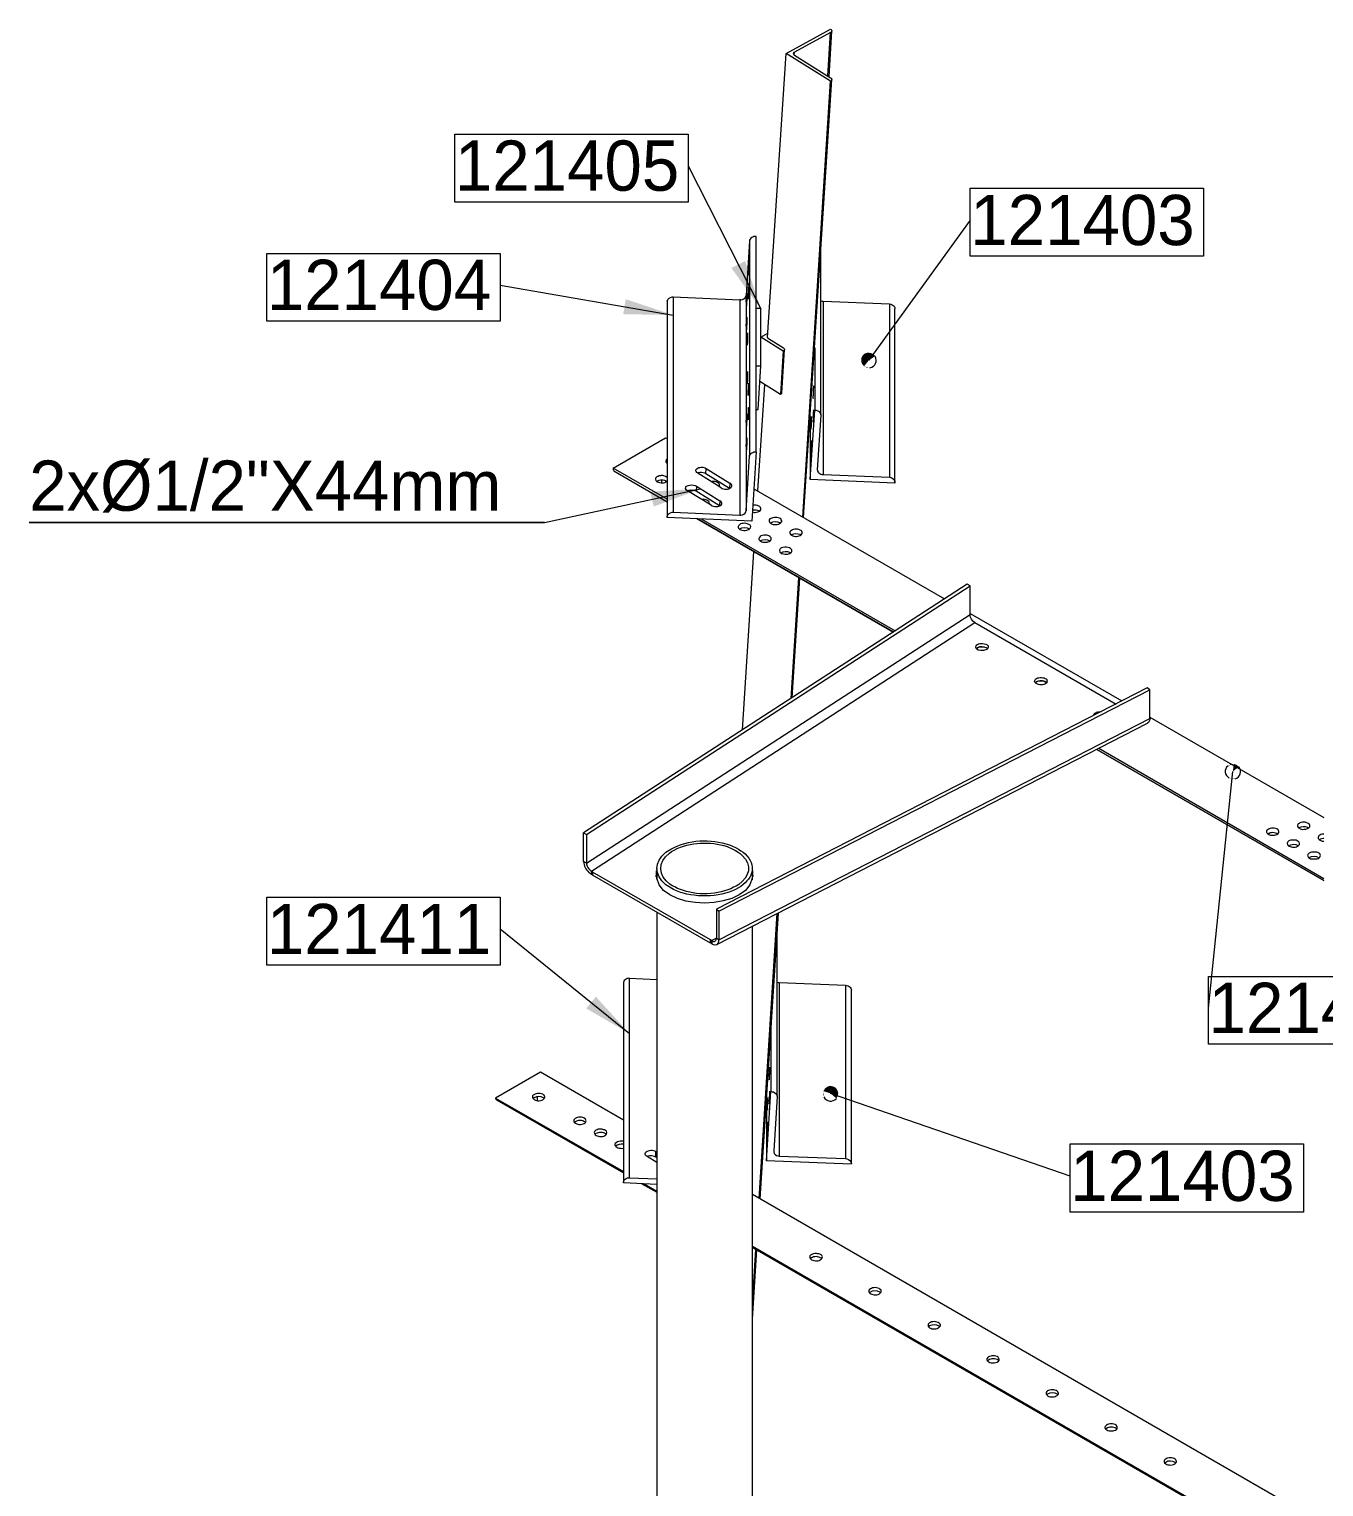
# Model space of a CAD drawing. Header units: inches. Extents: x -7660 to 802, y -193 to 3.
# Drawn here: x 777.935 to 781.316, y -109.325 to -105.517 of the extents above; entities that cross this region are included whole.
import ezdxf

# ---------------------------------------------------------------- set-up
doc = ezdxf.new("R2010")
doc.units = ezdxf.units.IN
doc.header["$MEASUREMENT"] = 0
for name, color, linetype in [('PDF_Geometry', 7, 'Continuous'), ('PDF_Solid Fills', 7, 'Continuous'), ('PDF_Text', 7, 'Continuous')]:
    doc.layers.add(name, color=color, linetype=linetype)
doc.styles.add('PDF Century Gothic', font='GOTHIC.TTF')

# ---------------------------------------------------------------- blocks, each defined once
blk = doc.blocks.new('FGDFH.5')
at = {"layer": 'PDF_Solid Fills', "lineweight": 5}
h = blk.add_hatch(color=7, dxfattribs=at)
h.paths.add_polyline_path([(3.6253, 4.2534), (3.6328, 4.2501), (3.6403, 4.2493)], flags=0)
h.paths.add_polyline_path([(3.6545, 4.2801), (3.6495, 4.2859), (3.642, 4.2884), (3.6345, 4.2893), (3.627, 4.2868), (3.6211, 4.2809), (3.6178, 4.2743), (3.6178, 4.2659), (3.6203, 4.2593), (3.6253, 4.2534), (3.6378, 4.2693)], flags=0)
h = blk.add_hatch(color=7, dxfattribs=at)
h.paths.add_polyline_path([(4.5936, 3.2118), (4.5853, 3.2109), (4.5786, 3.2068)], flags=0)
h.paths.add_polyline_path([(4.5819, 3.1743), (4.5894, 3.1718), (4.5969, 3.1726)], flags=0)
h.paths.add_polyline_path([(4.6069, 3.2043), (4.6011, 3.2093), (4.5936, 3.2118), (4.5911, 3.1918)], flags=0)
h = blk.add_hatch(color=7, dxfattribs=at)
h.paths.add_polyline_path([(3.5186, 2.3543), (3.5178, 2.3468), (3.5195, 2.3393)], flags=0)
h.paths.add_polyline_path([(3.5528, 2.3351), (3.5561, 2.3418), (3.5578, 2.3493), (3.5553, 2.3568), (3.5511, 2.3634), (3.5436, 2.3668), (3.5361, 2.3684), (3.5286, 2.3659), (3.5228, 2.3609), (3.5186, 2.3543), (3.5378, 2.3484)], flags=0)
at = {"layer": 'PDF_Geometry', "color": 7, "lineweight": 5}
for points in [[(3.4211, 5.0734), (3.5378, 5.1368)], [(3.5378, 5.1368), (3.5395, 5.1359), (3.5403, 5.1343), (3.5411, 5.1334), (3.5411, 5.1318), (3.5403, 5.1309), (3.5403, 5.1301), (3.5395, 5.1284), (3.5378, 5.1276), (3.4428, 5.0768), (3.4411, 5.0759), (3.4403, 5.0751), (3.4403, 5.0743), (3.4395, 5.0726), (3.4403, 5.0718), (3.4403, 5.0709), (3.4411, 5.0693), (3.4428, 5.0684), (3.5378, 5.0093)], [(3.5303, 5.0143), (3.5378, 5.1276)], [(3.5336, 5.0126), (3.5411, 5.1318)], [(3.3728, 4.3293), (3.4211, 5.0734)], [(3.5378, 5.0009), (3.4211, 5.0734)], [(3.442, 5.0693), (3.4428, 5.0768)], [(3.467, 3.8576), (3.5411, 5.0051)], [(3.5378, 5.0093), (3.5395, 5.0084), (3.5403, 5.0076), (3.5403, 5.0068), (3.5411, 5.0051), (3.5411, 5.0043), (3.5403, 5.0026), (3.5395, 5.0018), (3.5378, 5.0009)], [(3.4645, 3.8584), (3.5378, 5.0009)], [(3.1645, 4.7784), (3.3545, 4.4043)], [(3.9036, 4.6359), (3.6378, 4.2693)], [(3.3428, 4.0293), (3.3428, 4.5934), (3.337, 4.5934), (3.3336, 4.5918), (3.3311, 4.5909), (3.3286, 4.5893), (3.3253, 4.5843), (3.3253, 4.5818), (3.3253, 4.0176)], [(3.3253, 4.5818), (3.3161, 4.4393), (3.3161, 3.8751)], [(3.512, 4.1259), (3.512, 4.5584)], [(3.3228, 4.5243), (3.3236, 4.5251), (3.3236, 4.5118), (3.3228, 4.5084), (3.3228, 4.4959), (3.322, 4.4943), (3.322, 4.4926), (3.322, 4.4951), (3.322, 4.4976)], [(2.672, 4.4659), (3.1253, 4.3876)], [(3.1228, 4.4351), (3.1253, 4.4351), (3.1253, 3.8709)], [(3.1253, 4.4351), (3.2995, 4.4276)], [(3.3153, 4.4368), (3.3161, 4.4393)], [(3.3228, 4.4609), (3.3236, 4.4618), (3.3236, 4.4484), (3.3228, 4.4451), (3.3228, 4.4326), (3.322, 4.4309), (3.322, 4.4293), (3.322, 4.4318), (3.322, 4.4343)], [(3.1095, 4.4243), (3.1095, 4.4226), (3.1095, 3.8584)], [(3.3028, 4.4276), (3.2995, 4.4276), (3.2995, 3.8634)], [(3.3428, 4.4059), (3.3545, 4.4059)], [(3.3545, 4.2543), (3.3545, 4.4059)], [(3.512, 4.4251), (3.5145, 4.4243), (3.5178, 4.4243), (3.5178, 3.9701)], [(3.5178, 4.4243), (3.692, 4.4168), (3.692, 3.9626)], [(3.692, 4.4168), (3.6953, 4.4159)], [(3.7061, 4.4076), (3.7061, 4.4043)], [(3.7061, 3.9501), (3.7061, 4.4043)], [(3.317, 4.3509), (3.317, 4.3493), (3.317, 4.3518), (3.317, 4.3543)], [(3.3178, 4.3809), (3.3178, 4.3818), (3.3186, 4.3818), (3.3186, 4.3809)], [(3.4061, 4.1793), (3.407, 4.1801), (3.4145, 4.2943), (3.4136, 4.2934), (3.3545, 4.3301), (3.3736, 4.3401)], [(3.3728, 4.3301), (3.3728, 4.3284), (3.3753, 4.3259), (3.4144, 4.3018), (3.4161, 4.3001), (3.4169, 4.2984), (3.4169, 4.2968), (3.4144, 4.2943)], [(3.4136, 4.2934), (3.4061, 4.1793), (3.352, 4.2134)], [(3.407, 4.1801), (3.4086, 4.1809), (3.4095, 4.1818), (3.4095, 4.1834), (3.417, 4.2976)], [(3.4961, 4.3018), (3.4961, 4.1384)], [(3.3203, 4.2393), (3.3203, 4.2401), (3.3203, 4.2393)], [(3.3428, 4.2551), (3.3545, 4.2543)], [(3.3478, 4.1401), (3.3545, 4.2543)], [(3.3195, 4.2084), (3.3195, 4.2076), (3.3186, 4.2084), (3.3186, 4.2109), (3.3186, 4.2126)], [(3.3228, 4.2084), (3.3236, 4.2093), (3.3236, 4.1959), (3.3228, 4.1926), (3.3228, 4.1801), (3.322, 4.1784), (3.322, 4.1768), (3.322, 4.1801), (3.322, 4.1818)], [(3.347, 3.9268), (3.3653, 4.2051)], [(3.3178, 4.1284), (3.3178, 4.1293), (3.3186, 4.1293), (3.3186, 4.1284)], [(3.3228, 4.1451), (3.3236, 4.1459), (3.3236, 4.1443)], [(3.3428, 4.1401), (3.3478, 4.1401)], [(3.512, 4.1276), (3.512, 4.1251), (3.5028, 3.9826), (3.5036, 3.9809), (3.5036, 3.9784), (3.5053, 3.9759), (3.507, 3.9743), (3.512, 3.9709), (3.5145, 3.9701), (3.5178, 3.9701), (3.692, 3.9626), (3.6953, 3.9618), (3.6978, 3.9609), (3.7028, 3.9576), (3.7061, 3.9526), (3.7061, 3.9476), (3.4845, 3.9568), (3.4961, 4.1384), (3.4995, 4.1384)], [(3.317, 4.0984), (3.317, 4.0968), (3.317, 4.0993), (3.317, 4.1018)], [(3.322, 4.1143), (3.322, 4.1134), (3.322, 4.1168), (3.322, 4.1193)], [(3.4845, 4.1209), (3.4845, 3.9568)], [(3.4861, 4.0901), (3.4861, 4.0893), (3.487, 4.0893), (3.487, 4.0959), (3.4878, 4.0993)], [(3.4878, 4.1201), (3.4878, 4.1218), (3.4878, 4.1209)], [(2.9678, 3.9868), (3.1053, 4.0659), (3.1095, 4.0643)], [(3.4878, 4.0584), (3.4878, 4.0593), (3.4878, 4.0584)], [(3.3153, 3.8726), (3.3161, 3.8751), (3.3253, 4.0176), (3.3253, 4.0201), (3.3286, 4.0251), (3.3311, 4.0268), (3.3336, 4.0276), (3.337, 4.0293), (3.3428, 4.0293), (3.3311, 3.8476), (3.1095, 3.8576), (3.1095, 3.8601)], [(3.1095, 3.9051), (2.9678, 3.9868), (2.9678, 3.9826), (2.9686, 3.9809), (2.9703, 3.9793), (3.1095, 3.8984)], [(3.1095, 4.0101), (3.1078, 4.0093), (3.107, 4.0076), (3.1061, 4.0051), (3.1061, 4.0034), (3.107, 4.0018), (3.1086, 3.9993), (3.1095, 3.9993)], [(3.1895, 3.9734), (3.187, 3.9751), (3.1853, 3.9776), (3.1845, 3.9793), (3.1845, 3.9818), (3.1853, 3.9834), (3.187, 3.9851), (3.192, 3.9884), (3.1953, 3.9884), (3.1986, 3.9893), (3.2028, 3.9893), (3.2095, 3.9876), (3.212, 3.9859)], [(3.1911, 3.9743), (3.1895, 3.9734)], [(3.2511, 3.9351), (3.1895, 3.9734)], [(3.1928, 3.9709), (3.1928, 3.9743)], [(3.2728, 3.9334), (3.2111, 3.9718), (3.2086, 3.9734)], [(3.2111, 3.9718), (3.212, 3.9859), (3.2736, 3.9476)], [(3.0803, 3.9543), (3.0836, 3.9509)], [(3.082, 3.9518), (3.0836, 3.9526), (3.0861, 3.9543), (3.0886, 3.9551), (3.092, 3.9559), (3.0995, 3.9559), (3.1028, 3.9551), (3.1053, 3.9543), (3.1078, 3.9526), (3.1086, 3.9518)], [(3.0886, 3.9668), (3.0861, 3.9651), (3.0836, 3.9643)], [(3.0836, 3.9509), (3.087, 3.9501), (3.0895, 3.9493), (3.0936, 3.9484), (3.1003, 3.9484), (3.1036, 3.9493), (3.1086, 3.9526), (3.1095, 3.9526)], [(3.0953, 3.9484), (3.0953, 3.9559)], [(3.1095, 3.9626), (3.1078, 3.9634), (3.1053, 3.9651)], [(3.1828, 3.9409), (3.1861, 3.9393), (3.1853, 3.9259)], [(3.1861, 3.9393), (3.2478, 3.9009)], [(3.2453, 3.9384), (3.2461, 3.9384), (3.247, 3.9401), (3.247, 3.9443), (3.2453, 3.9468), (3.2436, 3.9484), (3.2411, 3.9493), (3.2378, 3.9509), (3.2345, 3.9518), (3.2278, 3.9518), (3.2253, 3.9509)], [(3.2511, 3.9351), (3.2536, 3.9334), (3.257, 3.9326), (3.2603, 3.9318), (3.2678, 3.9318), (3.2711, 3.9326), (3.2761, 3.9359), (3.2778, 3.9376), (3.2786, 3.9393), (3.2786, 3.9418), (3.2778, 3.9434), (3.2761, 3.9459), (3.2736, 3.9476), (3.2728, 3.9334)], [(2.7886, 3.8443), (3.197, 3.9326)], [(3.0978, 3.9059), (3.0978, 3.9051), (3.1095, 3.8984)], [(3.1628, 3.9276), (3.1603, 3.9293)], [(3.247, 3.8876), (3.1853, 3.9259), (3.182, 3.9268), (3.1786, 3.9284), (3.1753, 3.9284), (3.172, 3.9293), (3.1678, 3.9284), (3.1645, 3.9276), (3.1628, 3.9268)], [(3.2245, 3.8893), (3.1628, 3.9276)], [(3.1661, 3.9251), (3.1661, 3.9284)], [(3.2195, 3.8926), (3.2195, 3.8934), (3.2203, 3.8959), (3.2186, 3.8993), (3.2136, 3.9026), (3.2111, 3.9034), (3.2045, 3.9051), (3.2003, 3.9043), (3.1995, 3.9043)], [(3.2245, 3.8893), (3.2278, 3.8876), (3.2311, 3.8868), (3.2345, 3.8859), (3.242, 3.8859), (3.2453, 3.8868), (3.2478, 3.8876), (3.2503, 3.8893), (3.252, 3.8909), (3.2528, 3.8934), (3.2528, 3.8951), (3.252, 3.8976), (3.2503, 3.8993), (3.2478, 3.9009), (3.247, 3.8876)], [(3.337, 3.9326), (3.8361, 3.6443)], [(3.1228, 3.8709), (3.1253, 3.8709), (3.2995, 3.8634), (3.3028, 3.8634)], [(3.3328, 3.8709), (3.3336, 3.8709), (3.337, 3.8701), (3.3403, 3.8701), (3.347, 3.8718), (3.3495, 3.8726), (3.352, 3.8743), (3.3553, 3.8776), (3.3553, 3.8801), (3.3545, 3.8818), (3.3536, 3.8843), (3.352, 3.8859), (3.3495, 3.8868), (3.3461, 3.8884), (3.3428, 3.8893), (3.3361, 3.8893), (3.3336, 3.8884)], [(3.3336, 3.8776), (3.3428, 3.8776), (3.3461, 3.8768), (3.3495, 3.8759), (3.352, 3.8743)], [(1.4386, 3.8443), (2.7886, 3.8443), (1.4386, 3.8443)], [(3.1986, 3.8534), (3.707, 3.5601)], [(3.327, 3.8368), (3.322, 3.8401), (3.3195, 3.8409), (3.3161, 3.8418), (3.312, 3.8426), (3.3086, 3.8418), (3.3053, 3.8418), (3.302, 3.8409), (3.2995, 3.8393), (3.2961, 3.8359), (3.2953, 3.8334), (3.2953, 3.8318), (3.2961, 3.8293), (3.2978, 3.8276), (3.3003, 3.8259), (3.3028, 3.8251), (3.3061, 3.8243)], [(3.2986, 3.8276), (3.2995, 3.8276)], [(3.3245, 3.8276), (3.3253, 3.8276)], [(3.3803, 3.8426), (3.3811, 3.8434)], [(3.4036, 3.8443), (3.4061, 3.8434), (3.4061, 3.8426)], [(3.3528, 3.7959), (3.3536, 3.7968)], [(3.3786, 3.7959), (3.3795, 3.7959)], [(3.4336, 3.8118), (3.4353, 3.8126)], [(3.4578, 3.8134), (3.4603, 3.8118)], [(3.307, 3.3009), (3.337, 3.7676)], [(3.4045, 3.7668), (3.4061, 3.7651), (3.4086, 3.7634), (3.4111, 3.7626), (3.4178, 3.7609), (3.4253, 3.7609), (3.4278, 3.7618), (3.4311, 3.7634), (3.4336, 3.7651), (3.4353, 3.7668), (3.4361, 3.7684), (3.4361, 3.7726), (3.4328, 3.7759), (3.4303, 3.7776)], [(3.407, 3.7651), (3.4078, 3.7651)], [(3.4303, 3.7668), (3.4328, 3.7651)], [(2.8986, 3.0268), (3.9028, 3.6784), (3.8953, 3.6826), (2.8903, 3.0309)], [(2.8986, 2.9518), (3.9028, 3.6034), (3.9028, 3.6784)], [(3.4345, 3.3834), (3.4545, 3.6993)], [(3.437, 3.3851), (3.457, 3.6984)], [(3.9028, 3.6059), (4.3003, 3.3768)], [(3.9153, 3.5826), (3.9103, 3.5859), (3.9069, 3.5909), (3.9036, 3.5976), (3.9028, 3.6034)], [(3.2269, 2.7401), (3.2236, 2.7426), (3.2236, 2.7509), (3.2228, 2.7509), (2.9144, 2.9284), (2.9153, 2.9293), (2.9111, 2.9309), (3.9153, 3.5826), (4.2853, 3.3684)], [(3.9486, 3.5134), (3.9469, 3.5118), (3.9444, 3.5109), (3.9411, 3.5093), (3.9378, 3.5084), (3.9311, 3.5084), (3.9244, 3.5101), (3.9194, 3.5134), (3.9178, 3.5168), (3.9178, 3.5193), (3.9186, 3.5209), (3.9203, 3.5234), (3.9228, 3.5243), (3.9253, 3.5259), (3.9286, 3.5268)], [(3.9194, 3.5134), (3.9203, 3.5143), (3.9228, 3.5159)], [(3.922, 3.5159), (3.9195, 3.5143), (3.9195, 3.5134)], [(3.9228, 3.5159), (3.9253, 3.5176), (3.9286, 3.5184), (3.9386, 3.5184), (3.9419, 3.5176), (3.9453, 3.5168), (3.9478, 3.5151), (3.9486, 3.5134)], [(3.9486, 3.5134), (3.947, 3.5151)], [(4.3669, 3.4109), (3.2386, 2.8309), (3.2453, 2.8259), (4.3736, 3.4059)], [(4.0744, 3.4243), (4.0744, 3.4251), (4.0769, 3.4268)], [(4.1036, 3.4243), (4.1011, 3.4259), (4.0986, 3.4276), (4.0961, 3.4284), (4.0928, 3.4293), (4.0853, 3.4293), (4.082, 3.4284), (4.0795, 3.4276), (4.0761, 3.4268), (4.0745, 3.4251), (4.0745, 3.4243)], [(4.0769, 3.4268), (4.0794, 3.4284), (4.0828, 3.4293), (4.0936, 3.4293), (4.0969, 3.4284), (4.0994, 3.4268), (4.1019, 3.4259), (4.1036, 3.4243)], [(4.3736, 3.3309), (4.3736, 3.4059), (4.3669, 3.4109)], [(3.2453, 2.8259), (3.2453, 2.7509), (4.3736, 3.3309)], [(4.2269, 3.3393), (4.2269, 3.3409), (4.2278, 3.3426), (4.2294, 3.3443), (4.2319, 3.3459)], [(4.2319, 3.3459), (4.2344, 3.3476), (4.2378, 3.3484), (4.2411, 3.3484), (4.2444, 3.3493), (4.2461, 3.3484)], [(4.3736, 3.3309), (4.3736, 3.3268), (4.3703, 3.3201), (4.3678, 3.3184)], [(4.3736, 3.3343), (4.8295, 3.0709)], [(3.2395, 2.7384), (4.3678, 3.3184)], [(4.2403, 3.2526), (4.8295, 2.9118)], [(4.5278, 2.5718), (4.5911, 3.1918)], [(4.7911, 3.0543), (4.7895, 3.0559), (4.787, 3.0568), (4.7836, 3.0584), (4.7803, 3.0593), (4.7736, 3.0593), (4.767, 3.0576), (4.7645, 3.0559), (4.762, 3.0543), (4.7611, 3.0526), (4.7603, 3.0501), (4.7603, 3.0484), (4.7611, 3.0468), (4.7628, 3.0443), (4.7653, 3.0434), (4.7678, 3.0418), (4.7711, 3.0409)], [(4.682, 3.0284), (4.6836, 3.0293), (4.6861, 3.0301), (4.6886, 3.0318), (4.6928, 3.0318), (4.6961, 3.0326), (4.7061, 3.0301), (4.7086, 3.0284)], [(4.7636, 3.0443), (4.7645, 3.0451)], [(4.787, 3.0459), (4.7895, 3.0443)], [(4.8295, 3.0276), (4.8278, 3.0276)], [(3.1061, 2.9801), (3.1194, 2.9884)], [(3.1153, 2.9776), (3.1211, 2.9818), (3.1278, 2.9859)], [(3.2669, 2.9951), (3.2819, 2.9884), (3.2886, 2.9851), (3.2953, 2.9809), (3.3011, 2.9768), (3.3061, 2.9718)], [(3.2728, 2.9993), (3.2811, 2.9959), (3.2886, 2.9926), (3.2961, 2.9884), (3.3028, 2.9843), (3.3086, 2.9801), (3.3136, 2.9759)], [(4.7345, 2.9993), (4.7378, 2.9959), (4.7411, 2.9951), (4.7436, 2.9943), (4.747, 2.9934), (4.7545, 2.9934), (4.7578, 2.9943), (4.7628, 2.9976), (4.7645, 2.9993), (4.7653, 3.0009), (4.7661, 3.0034), (4.7645, 3.0068), (4.7595, 3.0101)], [(4.7361, 2.9976), (4.737, 2.9976)], [(4.762, 2.9976), (4.7628, 2.9976)], [(4.817, 3.0134), (4.8195, 3.0118)], [(4.8178, 3.0126), (4.8186, 3.0134), (4.8211, 3.0151), (4.8245, 3.0159), (4.8278, 3.0168), (4.8295, 3.0168)], [(4.8195, 3.0118), (4.822, 3.0109), (4.8253, 3.0093), (4.8295, 3.0093)], [(2.8903, 2.9559), (2.8911, 2.9518)], [(2.8986, 2.9518), (2.8986, 2.9493)], [(4.7903, 2.9659), (4.7911, 2.9668)], [(4.8161, 2.9659), (4.817, 2.9659)], [(2.9078, 2.9251), (2.9111, 2.9226)], [(2.9086, 2.9326), (2.9111, 2.9309)], [(2.9111, 2.9309), (2.9111, 2.9226)], [(2.9111, 2.9226), (2.9144, 2.9209)], [(2.9144, 2.9284), (2.9144, 2.9201)], [(3.2228, 2.7418), (2.9144, 2.9201)], [(3.0811, 2.9159), (3.0811, 2.9168), (3.0819, 2.9226), (3.0828, 2.9243)], [(3.0819, 2.9318), (3.0828, 2.9326)], [(3.0828, 2.9376), (3.0828, 2.9076)], [(3.3328, 2.9076), (3.3328, 2.9376)], [(3.3328, 2.9326), (3.3328, 2.9318)], [(3.3328, 2.9243), (3.3328, 2.9226), (3.3336, 2.9168), (3.3344, 2.9159)], [(3.1344, 2.8793), (3.1261, 2.8826), (3.1061, 2.8951)], [(3.1444, 2.8826), (3.1369, 2.8851), (3.1294, 2.8893), (3.1228, 2.8926), (3.1169, 2.8968)], [(3.2969, 2.8959), (3.2903, 2.8918), (3.2836, 2.8884)], [(3.3028, 2.8909), (3.2961, 2.8868), (3.2886, 2.8826)], [(3.2386, 2.8309), (3.2386, 2.7559), (3.2453, 2.7509)], [(3.0828, 2.8226), (3.0828, -0.6182)], [(3.3503, 2.0734), (3.3978, 2.8201)], [(3.3528, 2.0718), (3.4011, 2.8209)], [(2.672, 2.7793), (3.0111, 2.5051)], [(3.2236, 2.7426), (3.2228, 2.7418), (3.2228, 2.7509)], [(3.2236, 2.7509), (3.2269, 2.7493), (3.2294, 2.7476), (3.2311, 2.7468), (3.2336, 2.7468), (3.2353, 2.7476), (3.2361, 2.7493), (3.2378, 2.7509), (3.2378, 2.7526), (3.2386, 2.7559)], [(3.2386, 2.7551), (3.227, 2.7493)], [(3.2453, 2.7476), (3.2453, 2.7509)], [(3.3328, -0.6182), (3.3328, 2.7859)], [(3.3978, 2.3409), (3.3978, 2.7734)], [(3.2269, 2.7493), (3.2269, 2.7401)], [(3.2269, 2.7401), (3.2303, 2.7384)], [(3.0111, 2.1276), (3.0111, 2.6501), (3.0078, 2.6493), (3.0045, 2.6493), (2.997, 2.6443), (2.9953, 2.6393), (2.9953, 2.6376), (2.9953, 2.1151)], [(3.0111, 2.6501), (3.0828, 2.6468)], [(3.3978, 2.6401), (3.4003, 2.6393), (3.4028, 2.6393), (3.4028, 2.1843)], [(3.4028, 2.6393), (3.577, 2.6318), (3.577, 2.1776)], [(4.5278, 2.6551), (5.1386, 2.6551)], [(4.5278, 2.4776), (4.5278, 2.6551)], [(3.577, 2.6318), (3.5836, 2.6301), (3.5886, 2.6268), (3.5903, 2.6243), (3.592, 2.6193)], [(3.592, 2.1651), (3.592, 2.6193)], [(4.5278, 2.5718), (4.5278, 2.5718)], [(3.3811, 2.5168), (3.3811, 2.3534), (3.3845, 2.3526), (3.3878, 2.3526), (3.3953, 2.3476), (3.397, 2.3451), (3.3978, 2.3426), (3.3978, 2.3401), (3.3886, 2.1976), (3.3886, 2.1951)], [(5.1386, 2.4776), (4.5278, 2.4776)], [(3.3786, 2.4151), (3.3786, 2.4168), (3.3786, 2.4159), (3.3778, 2.4143), (3.3778, 2.4051), (3.377, 2.4018), (3.377, 2.3843), (3.377, 2.3851), (3.3778, 2.3868), (3.3778, 2.3909), (3.3778, 2.3943)], [(2.9953, 2.2784), (2.7778, 2.4043), (2.6603, 2.3359), (2.9953, 2.1434)], [(2.6603, 2.3359), (2.6603, 2.3351), (2.6611, 2.3334), (2.6628, 2.3318), (2.9953, 2.1401)], [(2.7611, 2.3368), (2.7586, 2.3351)], [(2.7703, 2.3293), (2.7703, 2.3401)], [(2.7878, 2.3351), (2.7861, 2.3368)], [(3.592, 2.1651), (3.5911, 2.1626), (3.3695, 2.1718), (3.3811, 2.3534)], [(3.3695, 2.3351), (3.3695, 2.1718)], [(3.3736, 2.3351), (3.3736, 2.3368), (3.3728, 2.3351)], [(3.3786, 2.3534), (3.3786, 2.3543), (3.3786, 2.3526), (3.3778, 2.3509), (3.3778, 2.3426), (3.377, 2.3384), (3.377, 2.3209), (3.377, 2.3218), (3.3778, 2.3234), (3.3778, 2.3284), (3.3778, 2.3309)], [(4.1653, 2.1318), (3.5378, 2.3484)], [(3.372, 2.3051), (3.372, 2.3043), (3.372, 2.3059), (3.3728, 2.3084), (3.3728, 2.3109), (3.3728, 2.3143)], [(2.772, 2.2684), (2.7728, 2.2684), (2.9953, 2.1401)], [(2.8961, 2.2726), (2.8936, 2.2743), (2.8911, 2.2751), (2.8886, 2.2768), (2.8853, 2.2776), (2.8778, 2.2776), (2.8745, 2.2768), (2.872, 2.2759), (2.8686, 2.2743), (2.867, 2.2726)], [(3.3736, 2.2718), (3.3736, 2.2734), (3.3728, 2.2726)], [(2.9503, 2.2409), (2.9453, 2.2443), (2.9428, 2.2451), (2.9395, 2.2459), (2.932, 2.2459), (2.9286, 2.2451), (2.9261, 2.2443), (2.9228, 2.2434), (2.9203, 2.2409)], [(2.9953, 2.2226), (2.9936, 2.2234), (2.9861, 2.2234), (2.9828, 2.2226), (2.9795, 2.2218), (2.977, 2.2201), (2.9736, 2.2168), (2.9728, 2.2151), (2.9728, 2.2126), (2.9745, 2.2109), (2.9753, 2.2093), (2.9778, 2.2076)], [(3.372, 2.2418), (3.372, 2.2409), (3.372, 2.2434), (3.3728, 2.2451), (3.3728, 2.2476), (3.3728, 2.2509)], [(2.9753, 2.2101), (2.9745, 2.2101)], [(2.9778, 2.2076), (2.9803, 2.2059), (2.9836, 2.2051), (2.987, 2.2051), (2.9911, 2.2043), (2.9945, 2.2051), (2.9953, 2.2051)], [(2.9953, 2.2143), (2.9936, 2.2151)], [(3.057, 2.1834), (3.0545, 2.1851), (3.0528, 2.1868), (3.052, 2.1893), (3.052, 2.1909), (3.0528, 2.1934), (3.0545, 2.1951), (3.057, 2.1968), (3.0636, 2.1984), (3.067, 2.1993), (3.0703, 2.1993), (3.0736, 2.1984), (3.077, 2.1976), (3.0803, 2.1959)], [(3.0586, 2.1843), (3.057, 2.1834)], [(3.0828, 2.1676), (3.057, 2.1834)], [(3.0595, 2.1818), (3.0603, 2.1834), (3.0595, 2.1843)], [(3.0828, 2.1793), (3.0795, 2.1818), (3.0761, 2.1834)], [(3.0795, 2.1818), (3.0803, 2.1959), (3.0828, 2.1943)], [(3.4003, 2.1851), (3.4028, 2.1843), (3.577, 2.1776), (3.5803, 2.1768)], [(2.9953, 2.1143), (2.9953, 2.1168), (2.997, 2.1218), (3.0045, 2.1268), (3.0078, 2.1268), (3.0111, 2.1276), (3.0828, 2.1243)], [(3.0828, 2.1101), (2.9953, 2.1143)], [(3.0495, 2.1118), (3.0828, 2.0926)], [(3.3328, 2.0843), (4.902, 1.1776)], [(3.3328, 1.9484), (4.902, 1.0426)], [(3.3328, 1.7968), (3.342, 1.9393)], [(3.3328, 1.7568), (3.3445, 1.9384)], [(3.5145, 1.9151), (3.5128, 1.9168), (3.5095, 1.9184), (3.507, 1.9193), (3.5036, 1.9201), (3.5003, 1.9209), (3.4961, 1.9201), (3.4928, 1.9201), (3.4903, 1.9184), (3.4878, 1.9176), (3.4853, 1.9159), (3.4853, 1.9151)], [(3.6403, 1.8268), (3.6395, 1.8259)], [(3.6686, 1.8259), (3.667, 1.8276)], [(3.797, 1.7393), (3.7945, 1.7376), (3.7945, 1.7368)], [(3.8236, 1.7368), (3.822, 1.7384)], [(3.9778, 1.6559), (3.9761, 1.6576), (3.9736, 1.6593), (3.9703, 1.6601), (3.967, 1.6609), (3.9603, 1.6609), (3.957, 1.6601), (3.9536, 1.6593), (3.9511, 1.6584), (3.9495, 1.6568), (3.9478, 1.6543), (3.947, 1.6526), (3.947, 1.6509), (3.9478, 1.6484), (3.9495, 1.6468), (3.952, 1.6451), (3.9545, 1.6434), (3.9578, 1.6426)], [(3.9778, 1.6476), (3.9761, 1.6493), (3.9736, 1.6509), (3.9703, 1.6518), (3.967, 1.6526), (3.9603, 1.6526), (3.957, 1.6518), (3.9536, 1.6509), (3.9511, 1.6493), (3.9495, 1.6476), (3.9486, 1.6476)], [(4.1061, 1.5601), (4.1036, 1.5584)], [(4.1328, 1.5584), (4.1311, 1.5601)], [(4.2869, 1.4693), (4.2853, 1.4709), (4.2828, 1.4726), (4.2794, 1.4734), (4.2761, 1.4743), (4.2694, 1.4743), (4.2661, 1.4734), (4.2628, 1.4726), (4.2603, 1.4709), (4.2586, 1.4693), (4.2578, 1.4693)], [(4.4153, 1.3818), (4.4128, 1.3801)], [(4.442, 1.3801), (4.4403, 1.3818)]]:
    blk.add_lwpolyline(points, dxfattribs=at)
for points in [[(2.5536, 4.6834), (2.5536, 4.8618), (3.1645, 4.8618), (3.1645, 4.6834)], [(3.9036, 4.5418), (3.9036, 4.7201), (4.5145, 4.7201), (4.5145, 4.5418)], [(2.0611, 4.3718), (2.0611, 4.5493), (2.672, 4.5493), (2.672, 4.3718)], [(3.4928, 4.1768), (3.4928, 4.1959), (3.4936, 4.1984), (3.4936, 4.2009), (3.4928, 4.2018), (3.4928, 4.2026), (3.4928, 4.1968), (3.492, 4.1934), (3.492, 4.1768), (3.4911, 4.1743), (3.4911, 4.1718), (3.492, 4.1701), (3.492, 4.1693), (3.492, 4.1734)], [(3.4928, 4.1134), (3.4928, 4.1334), (3.4936, 4.1359), (3.4936, 4.1376), (3.4928, 4.1384), (3.4928, 4.1393), (3.4928, 4.1334), (3.492, 4.1309), (3.492, 4.1134), (3.4911, 4.1109), (3.4911, 4.1093), (3.492, 4.1076), (3.492, 4.1068), (3.492, 4.1109)], [(3.3811, 3.8418), (3.3845, 3.8401), (3.387, 3.8393), (3.3978, 3.8393), (3.4011, 3.8401), (3.4036, 3.8418), (3.4061, 3.8426), (3.4078, 3.8451), (3.4095, 3.8468), (3.4095, 3.8484), (3.4086, 3.8509), (3.4078, 3.8526), (3.4061, 3.8543), (3.4036, 3.8559), (3.4003, 3.8568), (3.397, 3.8576), (3.3903, 3.8576), (3.3861, 3.8568), (3.3811, 3.8551), (3.3786, 3.8534), (3.377, 3.8509), (3.377, 3.8476), (3.3778, 3.8451)], [(1.4386, 3.8443), (2.7886, 3.8443), (1.4386, 3.8443), (2.7886, 3.8443)], [(3.702, 3.5568), (3.187, 3.8543)], [(3.4353, 3.8109), (3.4386, 3.8093), (3.4411, 3.8084), (3.4453, 3.8076), (3.4486, 3.8076), (3.452, 3.8084), (3.4553, 3.8093), (3.4578, 3.8101), (3.4603, 3.8118), (3.4636, 3.8151), (3.4636, 3.8176), (3.4628, 3.8193), (3.462, 3.8218), (3.4603, 3.8234), (3.4578, 3.8243), (3.4545, 3.8259), (3.4511, 3.8268), (3.4436, 3.8268), (3.4403, 3.8259), (3.4378, 3.8251), (3.4328, 3.8218), (3.4311, 3.8201), (3.4311, 3.8159), (3.432, 3.8143), (3.4336, 3.8118)], [(3.3545, 3.7951), (3.357, 3.7934), (3.3603, 3.7926), (3.3711, 3.7926), (3.3736, 3.7934), (3.377, 3.7943), (3.3795, 3.7959), (3.3811, 3.7976), (3.382, 3.8001), (3.382, 3.8043), (3.3786, 3.8076), (3.3761, 3.8093), (3.3736, 3.8101), (3.3703, 3.8109), (3.3628, 3.8109), (3.3595, 3.8101), (3.3561, 3.8093), (3.3536, 3.8076), (3.3503, 3.8043), (3.3495, 3.8026), (3.3495, 3.8001), (3.3503, 3.7984), (3.352, 3.7968)], [(4.0769, 3.4351), (4.0794, 3.4368), (4.0828, 3.4376), (4.0861, 3.4384), (4.0903, 3.4384), (4.0936, 3.4376), (4.0969, 3.4368), (4.0994, 3.4359), (4.1019, 3.4343), (4.1036, 3.4326), (4.1044, 3.4301), (4.1053, 3.4284), (4.1044, 3.4268), (4.1036, 3.4243), (4.1011, 3.4226), (4.0986, 3.4209), (4.0961, 3.4201), (4.0928, 3.4193), (4.0853, 3.4193), (4.0819, 3.4201), (4.0794, 3.4209), (4.0761, 3.4226), (4.0728, 3.4259), (4.0719, 3.4276), (4.0728, 3.4301), (4.0744, 3.4334)], [(4.8295, 2.9059), (4.2345, 3.2493)], [(2.8903, 2.9559), (2.8903, 3.0309), (2.8986, 3.0268), (2.8986, 2.9518)], [(4.6836, 3.0276), (4.687, 3.0259), (4.6895, 3.0251), (4.7003, 3.0251), (4.7036, 3.0259), (4.7061, 3.0268), (4.7086, 3.0284), (4.7103, 3.0301), (4.712, 3.0326), (4.712, 3.0343), (4.7111, 3.0368), (4.7103, 3.0384), (4.7086, 3.0401), (4.7061, 3.0418), (4.7028, 3.0426), (4.6995, 3.0434), (4.6928, 3.0434), (4.6886, 3.0426), (4.6861, 3.0418), (4.6836, 3.0401), (4.6811, 3.0384), (4.6795, 3.0368), (4.6795, 3.0326), (4.6803, 3.0309), (4.682, 3.0293)], [(4.792, 2.9651), (4.7945, 2.9634), (4.7978, 2.9626), (4.8086, 2.9626), (4.812, 2.9634), (4.8145, 2.9643), (4.817, 2.9659), (4.8186, 2.9676), (4.8195, 2.9701), (4.8203, 2.9718), (4.8195, 2.9743), (4.8186, 2.9759), (4.8136, 2.9793), (4.8111, 2.9801), (4.8078, 2.9809), (4.8003, 2.9809), (4.797, 2.9801), (4.7945, 2.9793), (4.7911, 2.9776), (4.7878, 2.9743), (4.787, 2.9726), (4.7878, 2.9701), (4.7886, 2.9684), (4.7895, 2.9668)], [(2.0611, 2.6843), (2.0611, 2.8626), (2.672, 2.8626), (2.672, 2.6843)], [(2.7611, 2.3326), (2.7645, 2.3309), (2.767, 2.3301), (2.7711, 2.3293), (2.7745, 2.3293), (2.7778, 2.3301), (2.7811, 2.3309), (2.7836, 2.3318), (2.7861, 2.3334), (2.7878, 2.3351), (2.7895, 2.3376), (2.7895, 2.3393), (2.7886, 2.3409), (2.7878, 2.3434), (2.7861, 2.3451), (2.7836, 2.3468), (2.777, 2.3484), (2.7703, 2.3484), (2.7661, 2.3476), (2.7636, 2.3468), (2.7586, 2.3434), (2.757, 2.3418), (2.757, 2.3376), (2.7578, 2.3359)], [(2.8695, 2.2701), (2.8728, 2.2684), (2.8753, 2.2676), (2.8786, 2.2668), (2.8828, 2.2668), (2.8861, 2.2676), (2.8895, 2.2684), (2.892, 2.2693), (2.8945, 2.2709), (2.8961, 2.2726), (2.897, 2.2751), (2.8978, 2.2768), (2.897, 2.2784), (2.8961, 2.2809), (2.8911, 2.2843), (2.8886, 2.2851), (2.8853, 2.2859), (2.8778, 2.2859), (2.8745, 2.2851), (2.872, 2.2843), (2.8686, 2.2826), (2.8653, 2.2793), (2.8653, 2.2751), (2.8661, 2.2734)], [(2.9236, 2.2384), (2.9261, 2.2376), (2.9295, 2.2368), (2.9328, 2.2359), (2.9403, 2.2359), (2.9436, 2.2368), (2.9486, 2.2401), (2.9503, 2.2418), (2.9511, 2.2434), (2.952, 2.2459), (2.9503, 2.2493), (2.9453, 2.2526), (2.9428, 2.2534), (2.9395, 2.2543), (2.9361, 2.2551), (2.932, 2.2543), (2.9286, 2.2543), (2.9261, 2.2526), (2.9228, 2.2518), (2.9195, 2.2484), (2.9186, 2.2459), (2.9195, 2.2443), (2.9203, 2.2418), (2.9211, 2.2401)], [(4.1653, 2.0376), (4.1653, 2.2159), (4.7761, 2.2159), (4.7761, 2.0376)], [(3.0828, 2.0893), (3.0436, 2.1118)], [(4.902, 1.0393), (3.3328, 1.9451)], [(3.4878, 1.9126), (3.4911, 1.9118), (3.4936, 1.9109), (3.4978, 1.9101), (3.5045, 1.9101), (3.5078, 1.9109), (3.5128, 1.9143), (3.5145, 1.9159), (3.5153, 1.9176), (3.5161, 1.9201), (3.5145, 1.9234), (3.5128, 1.9251), (3.5095, 1.9268), (3.507, 1.9284), (3.5036, 1.9284), (3.5003, 1.9293), (3.4961, 1.9293), (3.4928, 1.9284), (3.4903, 1.9276), (3.4853, 1.9243), (3.4836, 1.9226), (3.4836, 1.9184), (3.4845, 1.9159)], [(3.6428, 1.8234), (3.6453, 1.8226), (3.6486, 1.8218), (3.652, 1.8209), (3.6586, 1.8209), (3.662, 1.8218), (3.6653, 1.8234), (3.6678, 1.8251), (3.6695, 1.8268), (3.6703, 1.8284), (3.6703, 1.8326), (3.667, 1.8359), (3.6645, 1.8376), (3.6611, 1.8384), (3.6578, 1.8393), (3.6545, 1.8401), (3.6511, 1.8393), (3.6478, 1.8393), (3.6445, 1.8376), (3.642, 1.8368), (3.6386, 1.8334), (3.6378, 1.8309), (3.6378, 1.8293), (3.6386, 1.8268), (3.6403, 1.8251)], [(3.797, 1.7343), (3.8003, 1.7334), (3.8028, 1.7318), (3.8136, 1.7318), (3.817, 1.7326), (3.822, 1.7359), (3.8253, 1.7393), (3.8253, 1.7409), (3.8245, 1.7434), (3.8236, 1.7451), (3.822, 1.7468), (3.8195, 1.7484), (3.8161, 1.7493), (3.8128, 1.7501), (3.8095, 1.7509), (3.8053, 1.7501), (3.802, 1.7501), (3.7995, 1.7484), (3.797, 1.7476), (3.7945, 1.7459), (3.7928, 1.7434), (3.7928, 1.7401), (3.7936, 1.7376)], [(4.1061, 1.5559), (4.1095, 1.5543), (4.112, 1.5534), (4.1228, 1.5534), (4.1261, 1.5543), (4.1286, 1.5559), (4.1311, 1.5568), (4.1328, 1.5584), (4.1345, 1.5609), (4.1345, 1.5626), (4.1336, 1.5651), (4.1328, 1.5668), (4.1311, 1.5684), (4.1286, 1.5701), (4.1253, 1.5709), (4.122, 1.5718), (4.1153, 1.5718), (4.1111, 1.5709), (4.1061, 1.5693), (4.1036, 1.5676), (4.102, 1.5651), (4.102, 1.5609), (4.1028, 1.5593), (4.1045, 1.5576)], [(4.2611, 1.4668), (4.2636, 1.4651), (4.267, 1.4643), (4.2778, 1.4643), (4.2803, 1.4651), (4.2836, 1.4659), (4.2861, 1.4676), (4.2878, 1.4693), (4.2886, 1.4718), (4.2886, 1.4759), (4.2853, 1.4793), (4.2828, 1.4809), (4.2761, 1.4826), (4.2694, 1.4826), (4.2628, 1.4809), (4.2603, 1.4793), (4.257, 1.4759), (4.2561, 1.4743), (4.2561, 1.4718), (4.257, 1.4701), (4.2586, 1.4684)], [(4.4153, 1.3776), (4.4186, 1.3759), (4.4211, 1.3751), (4.4253, 1.3751), (4.4286, 1.3743), (4.432, 1.3751), (4.4353, 1.3759), (4.4378, 1.3768), (4.4403, 1.3784), (4.442, 1.3801), (4.4436, 1.3826), (4.4436, 1.3843), (4.4428, 1.3868), (4.442, 1.3884), (4.4403, 1.3901), (4.4378, 1.3918), (4.4345, 1.3926), (4.4311, 1.3934), (4.4245, 1.3934), (4.4203, 1.3926), (4.4178, 1.3918), (4.4128, 1.3884), (4.4111, 1.3868), (4.4111, 1.3826), (4.412, 1.3809)]]:
    blk.add_lwpolyline(points, close=True, dxfattribs=at)
for points in [[(3.3178, 4.4443), (3.3186, 4.4451), (3.3186, 4.4443, -0.015573), (3.317, 4.4126), (3.317, 4.4118), (3.317, 4.4151), (3.317, 4.4176)], [(3.3203, 4.3401), (3.3203, 4.3409), (3.3203, 4.3393, -0.024046), (3.3195, 4.3093), (3.3195, 4.3084), (3.3186, 4.3101), (3.3186, 4.3118), (3.3186, 4.3143)], [(3.3178, 4.0651), (3.3178, 4.0659), (3.3186, 4.0659), (3.3186, 4.0651, -0.016142), (3.317, 4.0343), (3.317, 4.0334), (3.317, 4.0368), (3.317, 4.0384)], [(3.4878, 4.0584, 0.018595), (3.4861, 4.0268), (3.4861, 4.0259), (3.487, 4.0259), (3.487, 4.0334), (3.4878, 4.0359)]]:
    blk.add_lwpolyline(points, format="xyb", dxfattribs=at)
for points in [[(3.322, 4.4976), (3.3213, 4.5083), (3.3232, 4.5142), (3.3228, 4.5243)], [(3.1095, 4.4243), (3.1104, 4.4301), (3.1175, 4.4343), (3.1228, 4.4351)], [(3.3028, 4.4276), (3.3079, 4.4287), (3.3139, 4.4311), (3.3153, 4.4368)], [(3.317, 4.4176), (3.3164, 4.4278), (3.3177, 4.4349), (3.3178, 4.4443)], [(3.322, 4.4343), (3.3213, 4.4447), (3.3232, 4.451), (3.3228, 4.4609)], [(3.6953, 4.4159), (3.7014, 4.4145), (3.7025, 4.4126), (3.7061, 4.4076)], [(3.317, 4.3543), (3.3164, 4.3646), (3.3176, 4.3715), (3.3178, 4.3809)], [(3.3186, 4.3809), (3.3184, 4.3721), (3.318, 4.3594), (3.317, 4.3509)], [(3.3186, 4.3143), (3.3205, 4.3215), (3.3187, 4.3303), (3.3203, 4.3401)], [(3.6403, 4.2493), (3.6555, 4.254), (3.6613, 4.2655), (3.6545, 4.2801)], [(3.3186, 4.2126), (3.3204, 4.2207), (3.3188, 4.2293), (3.3203, 4.2393)], [(3.3203, 4.2393), (3.3204, 4.2279), (3.3204, 4.2198), (3.3195, 4.2084)], [(3.322, 4.1818), (3.3213, 4.1922), (3.3232, 4.1985), (3.3228, 4.2084)], [(3.317, 4.1018), (3.3164, 4.112), (3.3176, 4.119), (3.3178, 4.1284)], [(3.3186, 4.1284), (3.3184, 4.1196), (3.318, 4.1069), (3.317, 4.0984)], [(3.322, 4.1193), (3.3213, 4.1296), (3.3232, 4.1353), (3.3228, 4.1451)], [(3.3236, 4.1443), (3.3235, 4.1361), (3.3231, 4.1221), (3.322, 4.1143)], [(3.4995, 4.1384), (3.5075, 4.1364), (3.5088, 4.1356), (3.512, 4.1276)], [(3.4878, 4.1209), (3.4868, 4.1122), (3.4863, 4.0992), (3.4861, 4.0901)], [(3.4878, 4.0993), (3.4878, 4.1062), (3.4878, 4.1132), (3.4878, 4.1201)], [(3.317, 4.0384), (3.3164, 4.0486), (3.3176, 4.0557), (3.3178, 4.0651)], [(3.4878, 4.0359), (3.4878, 4.0434), (3.4878, 4.0509), (3.4878, 4.0584)], [(3.2086, 3.9734), (3.203, 3.9752), (3.1968, 3.976), (3.1911, 3.9743)], [(3.0836, 3.9643), (3.0782, 3.9616), (3.0788, 3.9592), (3.0803, 3.9543)], [(3.1053, 3.9651), (3.0917, 3.9693), (3.1001, 3.9668), (3.0886, 3.9668)], [(3.1603, 3.9293), (3.1496, 3.9414), (3.1743, 3.9454), (3.1828, 3.9409)], [(3.1095, 3.8601), (3.1104, 3.8659), (3.1175, 3.8702), (3.1228, 3.8709)], [(3.3028, 3.8634), (3.3079, 3.8645), (3.3139, 3.867), (3.3153, 3.8726)], [(3.2995, 3.8276), (3.3046, 3.832), (3.3193, 3.8324), (3.3245, 3.8276)], [(3.3061, 3.8243), (3.3155, 3.8202), (3.3333, 3.8278), (3.327, 3.8368)], [(3.3811, 3.8434), (3.387, 3.8482), (3.3974, 3.8472), (3.4036, 3.8443)], [(3.3536, 3.7968), (3.3614, 3.8007), (3.3712, 3.8012), (3.3786, 3.7959)], [(3.4303, 3.7776), (3.4225, 3.7825), (3.3999, 3.7803), (3.4045, 3.7668)], [(3.4353, 3.8126), (3.4434, 3.8159), (3.4495, 3.816), (3.4578, 3.8134)], [(3.4078, 3.7651), (3.4139, 3.7696), (3.4234, 3.7691), (3.4303, 3.7668)], [(3.947, 3.5151), (3.9397, 3.5197), (3.9295, 3.5197), (3.922, 3.5159)], [(3.9286, 3.5268), (3.9355, 3.5294), (3.9572, 3.5247), (3.9486, 3.5134)], [(4.5786, 3.2068), (4.5669, 3.1964), (4.5691, 3.1826), (4.5819, 3.1743)], [(4.5969, 3.1726), (4.6108, 3.1767), (4.6154, 3.1928), (4.6069, 3.2043)], [(4.7645, 3.0451), (4.7732, 3.0481), (4.778, 3.0487), (4.787, 3.0459)], [(4.7711, 3.0409), (4.778, 3.0383), (4.7997, 3.043), (4.7911, 3.0543)], [(4.8278, 3.0276), (4.8205, 3.0284), (4.8093, 3.0205), (4.817, 3.0134)], [(3.1061, 2.8951), (3.0751, 2.9213), (3.0746, 2.9545), (3.1061, 2.9801)], [(3.1194, 2.9884), (3.1655, 3.0144), (3.2232, 3.016), (3.2728, 2.9993)], [(3.1278, 2.9859), (3.1705, 3.0079), (3.2216, 3.0093), (3.2669, 2.9951)], [(4.7595, 3.0101), (4.7544, 3.0146), (4.7278, 3.0131), (4.7345, 2.9993)], [(4.737, 2.9976), (4.7432, 3.0019), (4.7561, 3.0026), (4.762, 2.9976)], [(2.8911, 2.9518), (2.893, 2.9413), (2.8987, 2.9311), (2.9078, 2.9251)], [(2.8986, 2.9493), (2.9001, 2.9399), (2.9028, 2.9397), (2.9086, 2.9326)], [(3.1169, 2.8968), (3.0857, 2.9177), (3.0839, 2.9555), (3.1153, 2.9776)], [(3.3061, 2.9718), (3.3334, 2.9482), (3.3248, 2.9143), (3.2969, 2.8959)], [(3.3136, 2.9759), (3.3443, 2.9456), (3.3353, 2.9148), (3.3028, 2.8909)], [(4.7911, 2.9668), (4.7996, 2.9704), (4.808, 2.9715), (4.8161, 2.9659)], [(3.3328, 2.9318), (3.35, 2.8193), (3.0654, 2.8189), (3.0819, 2.9318)], [(3.2886, 2.8826), (3.2463, 2.8614), (3.1775, 2.8603), (3.1344, 2.8793)], [(3.2836, 2.8884), (3.2449, 2.8677), (3.1849, 2.8661), (3.1444, 2.8826)], [(3.2303, 2.7384), (3.239, 2.7357), (3.2434, 2.7385), (3.2453, 2.7476)], [(3.3778, 2.3943), (3.3787, 2.4025), (3.3787, 2.4069), (3.3786, 2.4151)], [(2.7861, 2.3368), (2.7785, 2.3408), (2.7684, 2.3421), (2.7611, 2.3368)], [(3.3728, 2.3351), (3.373, 2.3245), (3.3713, 2.3165), (3.372, 2.3051)], [(3.3728, 2.3143), (3.3725, 2.3223), (3.3742, 2.3261), (3.3736, 2.3351)], [(3.3778, 2.3309), (3.3787, 2.3399), (3.3787, 2.3446), (3.3786, 2.3534)], [(3.5195, 2.3393), (3.5272, 2.3265), (3.5428, 2.3245), (3.5528, 2.3351)], [(3.3728, 2.2726), (3.373, 2.2616), (3.3714, 2.2534), (3.372, 2.2418)], [(3.3728, 2.2509), (3.3725, 2.2589), (3.3742, 2.2631), (3.3736, 2.2718)], [(2.9936, 2.2151), (2.9878, 2.2153), (2.9792, 2.2153), (2.9753, 2.2101)], [(3.0761, 2.1834), (3.064, 2.187), (3.0687, 2.1841), (3.0586, 2.1843)], [(3.3886, 2.1951), (3.3897, 2.1896), (3.3948, 2.1855), (3.4003, 2.1851)], [(3.5803, 2.1768), (3.5865, 2.1758), (3.591, 2.1713), (3.592, 2.1651)], [(3.667, 1.8276), (3.6597, 1.8322), (3.6468, 1.8329), (3.6403, 1.8268)], [(3.822, 1.7384), (3.8153, 1.7433), (3.8043, 1.7425), (3.797, 1.7393)], [(3.9578, 1.6426), (3.9666, 1.6412), (3.9855, 1.645), (3.9778, 1.6559)], [(4.1311, 1.5601), (4.1259, 1.5645), (4.1113, 1.5649), (4.1061, 1.5601)], [(4.4403, 1.3818), (4.4327, 1.3858), (4.4226, 1.3871), (4.4153, 1.3818)]]:
    blk.add_open_spline(points, degree=3, dxfattribs=at)
at = {"layer": 'PDF_Solid Fills', "color": 7, "lineweight": 5}
for points in [[(3.3545, 4.4043), (3.2778, 4.5109), (3.3136, 4.5293)], [(3.1253, 4.3876), (2.9945, 4.3901), (3.0011, 4.4293)], [(3.197, 3.9326), (3.0745, 3.8859), (3.0653, 3.9251)], [(3.0111, 2.5051), (2.8978, 2.5709), (2.9228, 2.6018)]]:
    blk.add_solid(points, dxfattribs=at)
at = {"layer": 'PDF_Text', "color": 7, "lineweight": 5, "attachment_point": 4, "style": 'PDF Century Gothic'}
for s, insert, char_height in [('121405', (2.5536, 4.7783), 0.13168), ('121403', (3.9036, 4.6358), 0.13168), ('121404', (2.0611, 4.4659), 0.13168), ('2xØ1/2"X44mm', (1.4386, 3.9383), 0.131681), ('121411', (2.0611, 2.7791), 0.13168), ('121401', (4.5278, 2.5716), 0.13168), ('121403', (4.1653, 2.1316), 0.13168)]:
    blk.add_mtext(s, dxfattribs=dict(at, insert=insert, char_height=char_height))

msp = doc.modelspace()

# ---------------------------------------------------------------- block references
at = {"color": 6, "xscale": 0.9969265195659633, "yscale": 0.9969265195659633, "zscale": 0.9969265195659633}
msp.add_blockref('FGDFH.5', (776.50109, -110.63825), dxfattribs=at)

doc.saveas('drawing.dxf')
